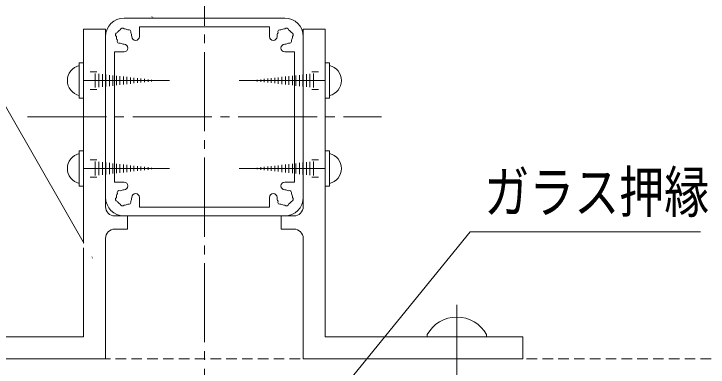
# Model space of a CAD drawing. Units: millimetres at full size; details may follow other scales. Extents: x -3475 to 3471, y -1129 to 1133.
# Drawn here: x 2427.7 to 2743.9, y -487.8 to -327.2 of the extents above; entities that cross this region are included whole.
import ezdxf
from ezdxf.enums import TextEntityAlignment as Align

# ---------------------------------------------------------------- set-up
doc = ezdxf.new("R2010")
doc.units = ezdxf.units.MM
doc.header["$LTSCALE"] = 4
doc.linetypes.add('CHAIN2', pattern=[12, 9, -1, 1, -1])
doc.linetypes.add('DASHED1', pattern=[1.8, 1.2, -0.6])
for name, color, linetype, lineweight in [('0-0_0', 7, 'Continuous', 9), ('0-5_2躯体隠れ', 6, 'DASHED1', 9), ('0-6_2躯体線', 4, 'Continuous', 5), ('0-7_3中心線', 2, 'CHAIN2', 9), ('0-8_41ｱﾙﾐ', 6, 'Continuous', 9), ('0-A_4アルミ', 6, 'Continuous', 9)]:
    doc.layers.add(name, color=color, linetype=linetype, lineweight=lineweight)
doc.styles.add('ＭＳ ゴシック', font='')
doc.styles.get('ＭＳ ゴシック').set_extended_font_data('MS Gothic')

msp = doc.modelspace()

# ---------------------------------------------------------------- linework, layer by layer
at = {"layer": '0-0_0'}
for points in [[(2491.159, -329.077), (2440.015, -254.306), (2333.981, -254.306)], [(2463.44, -438.333), (2400.376, -328.414), (2203.226, -328.414)], [(2576.632, -498.577), (2635.413, -426.361), (2740.342, -426.361)]]:
    msp.add_lwpolyline(points, dxfattribs=at)
at = {"layer": '0-5_2躯体隠れ'}
msp.add_line((2351.616, -484.077), (3274.44, -484.077), dxfattribs=at)
at = {"layer": '0-6_2躯体線'}
for p, q in [((2457.44, -349.505), (2457.44, -365.505)), ((2459.44, -349.505), (2457.44, -349.505)), ((2569.44, -349.505), (2571.44, -349.505)), ((2571.44, -349.505), (2571.44, -365.505)), ((2465.44, -353.505), (2462.44, -353.505)), ((2563.44, -353.505), (2566.44, -353.505)), ((2464.765, -354.269), (2464.765, -360.741)), ((2466.365, -354.449), (2466.365, -360.562)), ((2467.965, -354.629), (2467.965, -360.382)), ((2469.565, -354.809), (2469.565, -360.202)), ((2471.165, -354.988), (2471.165, -360.022)), ((2472.765, -355.168), (2472.765, -359.842)), ((2474.365, -355.348), (2474.365, -359.662)), ((2475.965, -355.528), (2475.965, -359.483)), ((2477.565, -355.708), (2477.565, -359.303)), ((2479.165, -355.887), (2479.165, -359.123)), ((2480.765, -356.067), (2480.765, -358.944)), ((2482.365, -356.247), (2482.365, -358.764)), ((2483.965, -356.426), (2483.965, -358.584)), ((2485.565, -356.606), (2485.565, -358.404)), ((2487.165, -356.786), (2487.165, -358.224)), ((2488.765, -356.966), (2488.765, -358.044)), ((2490.365, -357.146), (2490.365, -357.865)), ((2538.516, -357.146), (2538.516, -357.865)), ((2540.116, -356.966), (2540.116, -358.044)), ((2541.716, -356.786), (2541.716, -358.224)), ((2543.316, -356.606), (2543.316, -358.404)), ((2544.916, -356.426), (2544.916, -358.584)), ((2546.516, -356.247), (2546.516, -358.764)), ((2548.116, -356.067), (2548.116, -358.944)), ((2549.716, -355.887), (2549.716, -359.123)), ((2551.316, -355.708), (2551.316, -359.303)), ((2552.916, -355.528), (2552.916, -359.483)), ((2554.516, -355.348), (2554.516, -359.662)), ((2556.116, -355.168), (2556.116, -359.842)), ((2557.716, -354.988), (2557.716, -360.022)), ((2559.316, -354.809), (2559.316, -360.202)), ((2560.916, -354.629), (2560.916, -360.382)), ((2562.516, -354.449), (2562.516, -360.562)), ((2564.116, -354.269), (2564.116, -360.741)), ((2459.44, -357.505), (2498.529, -357.505)), ((2491.965, -357.326), (2491.965, -357.685)), ((2569.44, -357.505), (2530.352, -357.505)), ((2536.916, -357.326), (2536.916, -357.685)), ((2465.44, -361.505), (2462.44, -361.505)), ((2563.44, -361.505), (2566.44, -361.505)), ((2459.44, -365.505), (2457.44, -365.505)), ((2569.44, -365.505), (2571.44, -365.505)), ((2457.44, -389.505), (2457.44, -405.505)), ((2459.44, -389.505), (2457.44, -389.505)), ((2569.44, -389.505), (2571.44, -389.505)), ((2571.44, -389.505), (2571.44, -405.505)), ((2465.44, -393.505), (2462.44, -393.505)), ((2464.765, -394.269), (2464.765, -400.741)), ((2466.365, -394.449), (2466.365, -400.562)), ((2467.965, -394.629), (2467.965, -400.382)), ((2469.565, -394.809), (2469.565, -400.202)), ((2471.165, -394.988), (2471.165, -400.022)), ((2472.765, -395.168), (2472.765, -399.842)), ((2556.116, -395.168), (2556.116, -399.842)), ((2557.716, -394.988), (2557.716, -400.022)), ((2559.316, -394.809), (2559.316, -400.202)), ((2560.916, -394.629), (2560.916, -400.382)), ((2562.516, -394.449), (2562.516, -400.562)), ((2563.44, -393.505), (2566.44, -393.505)), ((2564.116, -394.269), (2564.116, -400.741)), ((2459.44, -397.505), (2498.529, -397.505)), ((2474.365, -395.348), (2474.365, -399.662)), ((2475.965, -395.528), (2475.965, -399.483)), ((2477.565, -395.708), (2477.565, -399.303)), ((2479.165, -395.887), (2479.165, -399.123)), ((2480.765, -396.067), (2480.765, -398.944)), ((2482.365, -396.247), (2482.365, -398.764)), ((2483.965, -396.426), (2483.965, -398.584)), ((2485.565, -396.606), (2485.565, -398.404)), ((2487.165, -396.786), (2487.165, -398.224)), ((2488.765, -396.966), (2488.765, -398.044)), ((2490.365, -397.146), (2490.365, -397.865)), ((2491.965, -397.326), (2491.965, -397.685)), ((2569.44, -397.505), (2530.352, -397.505)), ((2536.916, -397.326), (2536.916, -397.685)), ((2538.516, -397.146), (2538.516, -397.865)), ((2540.116, -396.966), (2540.116, -398.044)), ((2541.716, -396.786), (2541.716, -398.224)), ((2543.316, -396.606), (2543.316, -398.404)), ((2544.916, -396.426), (2544.916, -398.584)), ((2546.516, -396.247), (2546.516, -398.764)), ((2548.116, -396.067), (2548.116, -398.944)), ((2549.716, -395.887), (2549.716, -399.123)), ((2551.316, -395.708), (2551.316, -399.303)), ((2552.916, -395.528), (2552.916, -399.483)), ((2554.516, -395.348), (2554.516, -399.662)), ((2465.44, -401.505), (2462.44, -401.505)), ((2563.44, -401.505), (2566.44, -401.505)), ((2459.44, -405.505), (2457.44, -405.505)), ((2569.44, -405.505), (2571.44, -405.505)), ((2629.44, -503.958), (2629.44, -459.444)), ((2615.94, -473.077), (2615.94, -474.077)), ((2642.94, -474.077), (2615.94, -474.077)), ((2642.94, -473.077), (2642.94, -474.077))]:
    msp.add_line(p, q, dxfattribs=at)
for centre, radius, start, end in [((2459.018, -357.505), 6.981, 103.067, 256.933), ((2569.862, -357.505), 6.981, 283.067, 76.933), ((2459.018, -397.505), 6.981, 103.067, 256.933), ((2569.862, -397.505), 6.981, 283.067, 76.933), ((2629.44, -480.468), 15.391, 28.699, 151.301)]:
    msp.add_arc(centre, radius, start, end, dxfattribs=at)
at = {"layer": '0-7_3中心線'}
for p, q in [((2514.44, -104.56), (2514.44, -564.077)), ((2433.826, -374.077), (2595.054, -374.077))]:
    msp.add_line(p, q, dxfattribs=at)
at = {"layer": '0-8_41ｱﾙﾐ'}
for p, q in [((2551.04, -329.077), (2477.84, -329.077)), ((2469.44, -334.077), (2469.44, -414.896)), ((2484.84, -333.077), (2484.84, -337.477)), ((2544.04, -333.077), (2484.84, -333.077)), ((2544.04, -333.077), (2544.04, -337.477)), ((2559.44, -334.077), (2559.44, -414.896)), ((2469.44, -337.477), (2469.44, -410.677)), ((2559.44, -337.477), (2559.44, -410.677)), ((2477.84, -344.477), (2473.44, -344.477)), ((2473.44, -344.477), (2473.44, -403.677)), ((2551.04, -344.477), (2555.44, -344.477)), ((2555.44, -344.477), (2555.44, -403.677)), ((2477.84, -403.677), (2473.44, -403.677)), ((2551.04, -403.677), (2555.44, -403.677)), ((2484.84, -415.077), (2484.84, -410.677)), ((2544.04, -415.077), (2544.04, -410.677)), ((2544.04, -415.077), (2484.84, -415.077)), ((2551.04, -419.077), (2477.84, -419.077))]:
    msp.add_line(p, q, dxfattribs=at)
for points in [[(2473.621, -419.077), (2479.44, -419.077), (2479.44, -425.077), (2473.621, -425.077)], [(2555.259, -419.077), (2549.44, -419.077), (2549.44, -425.077), (2555.259, -425.077)], [(2469.44, -429.258), (2469.44, -484.077), (2369.44, -484.077)], [(2559.44, -429.258), (2559.44, -484.077), (2659.44, -484.077)]]:
    msp.add_lwpolyline(points, dxfattribs=at)
for centre, radius, start, end in [((2477.84, -337.477), 8.4, 90, 180), ((2551.04, -337.477), 8.4, 0, 90), ((2477.84, -337.477), 3.5, 135, 149.641), ((2477.84, -337.477), 3.5, 120.359, 135), ((2477.064, -334.579), 1, 105, 172.976), ((2477.064, -334.579), 1, 37.024, 105), ((2477.84, -337.477), 3.5, 75, 89.641), ((2477.84, -337.477), 3.5, 60.359, 75), ((2479.962, -335.356), 1, 45, 112.976), ((2479.962, -335.356), 1, 337.024, 45), ((2548.919, -335.356), 1, 135, 202.976), ((2548.919, -335.356), 1, 67.024, 135), ((2551.04, -337.477), 3.5, 105, 119.641), ((2551.04, -337.477), 3.5, 90.359, 105), ((2551.817, -334.579), 1, 75, 142.976), ((2551.817, -334.579), 1, 7.024, 75), ((2551.04, -337.477), 3.5, 45, 59.641), ((2551.04, -337.477), 3.5, 30.359, 45), ((2474.942, -336.7), 1, 165, 232.976), ((2474.942, -336.7), 1, 97.024, 165), ((2477.84, -337.477), 3.5, 180.359, 195), ((2477.84, -337.477), 3.5, 15, 29.641), ((2477.84, -337.477), 3.5, 0.359, 15), ((2483.09, -337.477), 1.75, 180, 0), ((2545.79, -337.477), 1.75, 180, 0), ((2551.04, -337.477), 3.5, 165, 179.641), ((2551.04, -337.477), 3.5, 150.359, 165), ((2553.938, -336.7), 1, 15, 82.976), ((2551.04, -337.477), 3.5, 345, 359.641), ((2553.938, -336.7), 1, 307.024, 15), ((2477.84, -337.477), 3.5, 195, 209.641), ((2475.719, -339.598), 1, 157.024, 225), ((2475.719, -339.598), 1, 225, 292.976), ((2477.84, -337.477), 3.5, 240.359, 255), ((2477.84, -337.477), 3.5, 255, 270), ((2477.84, -342.727), 1.75, 270, 90), ((2551.04, -342.727), 1.75, 90, 270), ((2551.04, -337.477), 3.5, 270, 285), ((2551.04, -337.477), 3.5, 285, 299.641), ((2553.162, -339.598), 1, 247.024, 315), ((2553.162, -339.598), 1, 315, 22.976), ((2551.04, -337.477), 3.5, 330.359, 345), ((2477.84, -405.427), 1.75, 270, 90), ((2551.04, -405.427), 1.75, 90, 270), ((2475.719, -408.556), 1, 135, 202.976), ((2475.719, -408.556), 1, 67.024, 135), ((2477.84, -410.677), 3.5, 105, 119.641), ((2477.84, -410.677), 3.5, 90, 105), ((2551.04, -410.677), 3.5, 75, 90), ((2551.04, -410.677), 3.5, 60.359, 75), ((2553.162, -408.556), 1, 45, 112.976), ((2553.162, -408.556), 1, 337.024, 45), ((2477.84, -410.677), 8.4, 180, 270), ((2474.942, -411.454), 1, 127.024, 195), ((2477.84, -410.677), 3.5, 165, 179.641), ((2477.84, -410.677), 3.5, 150.359, 165), ((2477.84, -410.677), 3.5, 345, 359.641), ((2483.09, -410.677), 1.75, 0, 180), ((2545.79, -410.677), 1.75, 0, 180), ((2551.04, -410.677), 3.5, 180.359, 195), ((2551.04, -410.677), 8.4, 270, 0), ((2551.04, -410.677), 3.5, 15, 29.641), ((2551.04, -410.677), 3.5, 0.359, 15), ((2553.938, -411.454), 1, 345, 52.976), ((2474.942, -411.454), 1, 195, 262.976), ((2477.84, -410.677), 3.5, 210.359, 225), ((2477.84, -410.677), 3.5, 225, 239.641), ((2477.064, -413.575), 1, 187.024, 255), ((2477.064, -413.575), 1, 255, 322.976), ((2477.84, -410.677), 3.5, 270.359, 285), ((2477.84, -410.677), 3.5, 285, 299.641), ((2479.962, -412.798), 1, 247.024, 315), ((2479.962, -412.798), 1, 315, 22.976), ((2477.84, -410.677), 3.5, 330.359, 345), ((2551.04, -410.677), 3.5, 195, 209.641), ((2548.919, -412.798), 1, 157.024, 225), ((2548.919, -412.798), 1, 225, 292.976), ((2551.04, -410.677), 3.5, 240.359, 255), ((2551.04, -410.677), 3.5, 255, 269.641), ((2551.817, -413.575), 1, 217.024, 285), ((2551.817, -413.575), 1, 285, 352.976), ((2551.04, -410.677), 3.5, 300.359, 315), ((2551.04, -410.677), 3.5, 315, 329.641), ((2553.938, -411.454), 1, 277.024, 345), ((2473.621, -414.896), 4.181, 180, 270), ((2555.259, -414.896), 4.181, 270, 0), ((2473.621, -429.258), 4.181, 90, 180), ((2555.259, -429.258), 4.181, 0, 90)]:
    msp.add_arc(centre, radius, start, end, dxfattribs=at)
at = {"layer": '0-A_4アルミ'}
for p, q in [((2459.44, -334.077), (2469.44, -334.077)), ((2459.44, -334.077), (2459.44, -474.077)), ((2569.44, -334.077), (2559.44, -334.077)), ((2569.44, -334.077), (2569.44, -474.077)), ((2459.44, -474.077), (2369.44, -474.077)), ((2569.44, -474.077), (2659.44, -474.077)), ((2659.44, -474.077), (2659.44, -484.077))]:
    msp.add_line(p, q, dxfattribs=at)

# ---------------------------------------------------------------- texts
at = {"layer": '0-0_0', "style": 'ＭＳ ゴシック', "width": 0.8}
msp.add_text('ガラス押縁', height=18.77, dxfattribs=at).set_placement((2641.918, -423.218), align=Align.BOTTOM_LEFT)

# ---------------------------------------------------------------- next in the draw order: wipeouts: each hides what was drawn before it
for points in [[(2485.565, -323.358), (2487.858, -321.79), (2491.159, -329.077), (2491.159, -329.077)], [(2458.315, -432.191), (2460.724, -430.808), (2463.44, -438.333), (2463.44, -438.333)]]:
    msp.add_wipeout(points)

doc.saveas('drawing.dxf')
